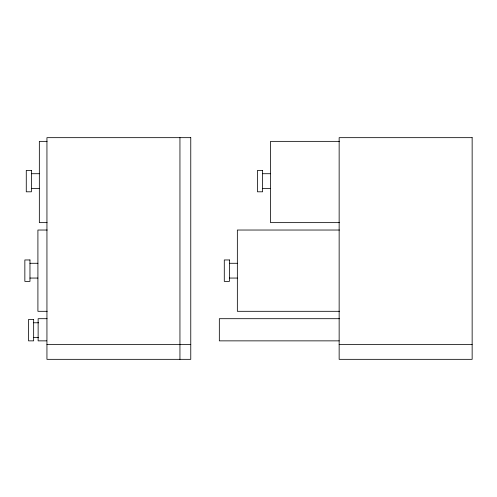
<?xml version="1.0" encoding="UTF-8"?>
<svg xmlns="http://www.w3.org/2000/svg" width="497" height="497" viewBox="0 0 497 497"><rect width="100%" height="100%" fill="white"/><g stroke="black" fill="none" stroke-linecap="round" stroke-linejoin="round"><path stroke-width="0.75" d="M47.072 141.359L39.338 141.359L39.338 222.637L47.072 222.637M339.364 141.359L270.542 141.359L270.542 222.637L339.364 222.637M31.398 173.714L39.338 173.714M262.602 173.714L270.542 173.714M31.398 188.493L39.338 188.493M262.602 188.493L270.542 188.493M47.19 230.03L37.909 230.03L37.909 311.308L47.19 311.308M339.42 230.03L237.349 230.03L237.349 311.308L339.42 311.308M29.969 263.28L37.909 263.28M229.409 263.28L237.349 263.28M29.969 278.059L37.909 278.059M229.409 278.059L237.349 278.059M47.066 318.695L38.132 318.695L38.132 340.861L46.637 340.861M339.532 318.695L219.332 318.695L219.332 340.861L339.184 340.861M33.653 322.77L38.704 322.77M33.653 337.55L38.704 337.55M46.942 344.558L190.767 344.558M339.147 344.558L472.15 344.558M179.945 137.663L179.945 359.337M190.767 137.663L46.942 137.663L46.942 359.337L190.767 359.337L190.767 137.663M472.15 137.663L339.147 137.663L339.147 359.337L472.15 359.337L472.15 137.663M31.398 170.403L26.273 170.403L26.273 191.805L31.398 191.805L31.398 170.403M262.602 170.403L257.477 170.403L257.477 191.805L262.602 191.805L262.602 170.403M29.969 259.962L24.85 259.962L24.85 281.37L29.969 281.37L29.969 259.962M229.409 259.962L224.29 259.962L224.29 281.37L229.409 281.37L229.409 259.962M33.653 319.459L28.534 319.459L28.534 340.861L33.653 340.861L33.653 319.459"/></g></svg>
